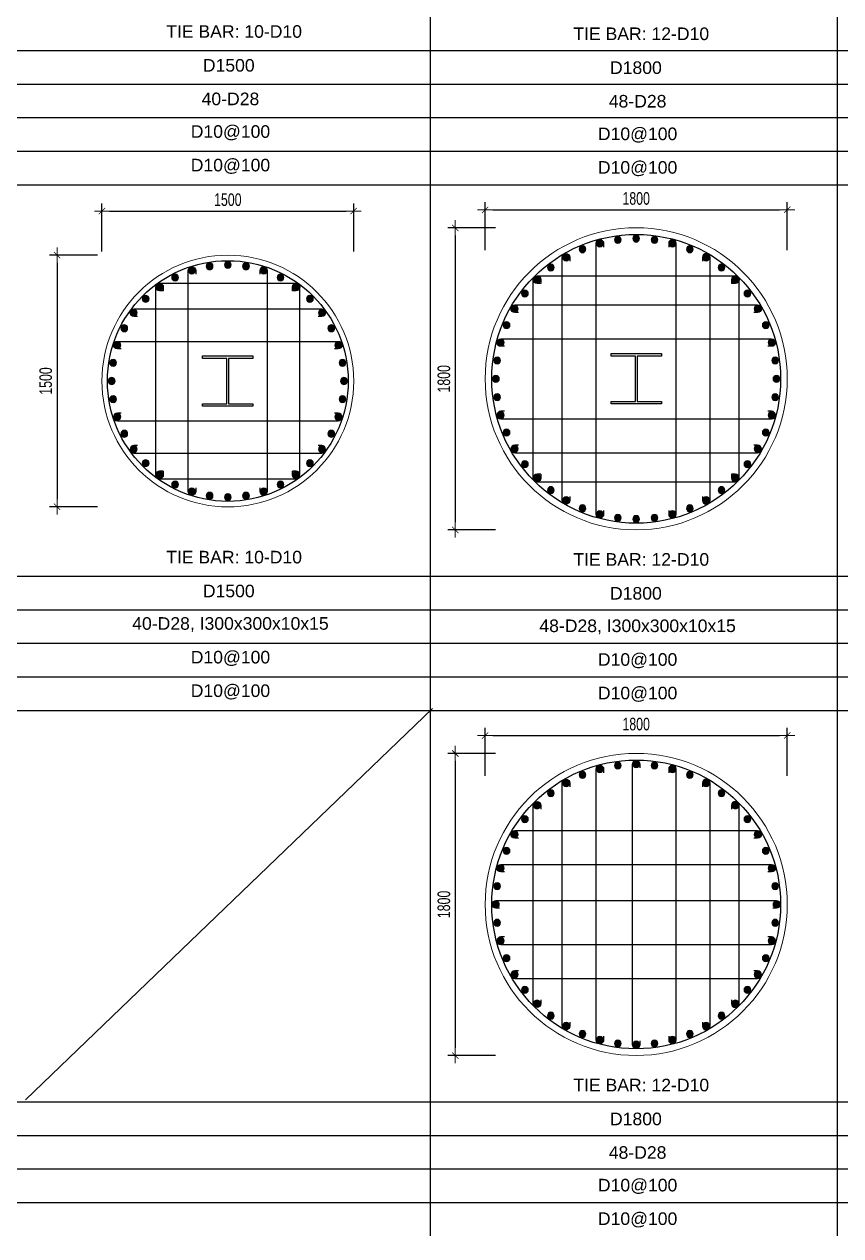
# Model space of a CAD drawing. Header units: millimetres. Extents: x 49323 to 380960, y -6102 to 181761.
# Drawn here: x 342090 to 346955, y 67994 to 75214 of the extents above; entities that cross this region are included whole.
import ezdxf
from ezdxf.enums import TextEntityAlignment as Align

# ---------------------------------------------------------------- set-up
doc = ezdxf.new("R2010")
doc.units = ezdxf.units.MM
doc.linetypes.add('CENTER2', pattern=[1.125, 0.75, -0.125, 0.125, -0.125])
doc.layers.get('Defpoints').update_dxf_attribs({"color": 151, "lineweight": 9})
for name, color, linetype in [('2', 2, 'Continuous'), ('CEN', 1, 'CENTER2'), ('STL', 3, 'Continuous'), ('TIT1', 3, 'Continuous')]:
    doc.layers.add(name, color=color, linetype=linetype)
doc.layers.add('NDC_S_CONTINUOUS', color=3, linetype='Continuous', lineweight=20)
doc.layers.add('NDC_S_DIM', color=1, linetype='Continuous', lineweight=15)
doc.styles.add('NDC_ARIAL', font='arial.ttf', dxfattribs={"width": 0.85})
doc.styles.add('NDC_DIM', font='', dxfattribs={"width": 0.75})
doc.styles.get('NDC_DIM').set_extended_font_data('Dotum')
doc.dimstyles.new('NDC_dim_30', dxfattribs={"dimscale": 30, "dimtxt": 2.5, "dimasz": 1.5, "dimexe": 1.5, "dimexo": 2.5, "dimgap": 1, "dimtad": 1, "dimdec": 0, "dimzin": 0, "dimdsep": 46, "dimtxsty": 'NDC_DIM', "dimblk": 'DIMMARK', "dimcen": 0.09, "dimdle": 1.2, "dimclrd": 1, "dimclre": 1, "dimclrt": 3, "dimadec": 0, "dimazin": 0, "dimtfac": 1, "dimtdec": 0, "dimtix": 1, "dimtofl": 0, "dimtmove": 0, "dimatfit": 3, "dimfxl": 8, "dimfxlon": 1, "dimtolj": 1, "dimtzin": 0, "dimarcsym": 0})

# ---------------------------------------------------------------- blocks, each defined once
blk = doc.blocks.new('8')
at = {"layer": '2'}
blk.add_hatch(color=256, dxfattribs=at).paths.add_polyline_path([(20, 0, 0.386127), (1.9, 19.9), (-1.9, 19.9, 0.386127), (-20, 0, 1)])
blk.add_circle((0, 0), 20, dxfattribs=at)
blk = doc.blocks.new('5')
at = {"layer": 'CEN', "rotation": 180}
blk.add_blockref('8', (0, 0), dxfattribs=at)
blk = doc.blocks.new('*U1763')
at = {"layer": 'STL', "xscale": -1}
blk.add_blockref('5', (0, 0), dxfattribs=at)
blk = doc.blocks.new('*U1764')
at = {"layer": 'NDC_S_DIM', "color": 0, "linetype": 'ByBlock', "lineweight": -2, "transparency": 16777216}
for p, rotation in [((295925.9, 68506.7), 18.00000000000001), ((296031.5, 68532), 8.999999999999943), ((296248.1, 68532), 351.0000000000001), ((296353.7, 68506.7), 342.0000000000001), ((295825.5, 68465.1), 27.00000000000001), ((296454, 68465.1), 333), ((295732.9, 68408.3), 36), ((296546.6, 68408.3), 324), ((295650.3, 68337.8), 45.00000000000001), ((296629.2, 68337.8), 315), ((295579.8, 68255.2), 54), ((296699.8, 68255.2), 306), ((295523, 68162.6), 63), ((296756.5, 68162.6), 297), ((295481.5, 68062.3), 72), ((296798.1, 68062.3), 288), ((295456.1, 67956.6), 81), ((296823.5, 67956.6), 279), ((295447.6, 67848.4), 90), ((296832, 67848.4), 270), ((295456.1, 67740.1), 99.00000000000001), ((296823.5, 67740.1), 261), ((295481.5, 67634.5), 108), ((296798.1, 67634.5), 252), ((295523, 67534.1), 117), ((296756.5, 67534.1), 243), ((295579.8, 67441.5), 126), ((296699.8, 67441.5), 234), ((295650.3, 67358.9), 135), ((296629.2, 67358.9), 225.0000000000001), ((295732.9, 67288.4), 144), ((296546.6, 67288.4), 216), ((295825.5, 67231.6), 153), ((296454, 67231.6), 207), ((295925.9, 67190), 162.0000000000001), ((296031.5, 67164.7), 171), ((296139.8, 67156.2), 180), ((296248.1, 67164.7), 189), ((296353.7, 67190), 197.9999999999999)]:
    blk.add_blockref('*U1763', p, dxfattribs=dict(at, rotation=rotation))
blk.add_blockref('*U1763', (296139.8, 68540.5), dxfattribs=at)
blk = doc.blocks.new('DIMMARK')
at = {"layer": 'NDC_S_DIM', "color": 1}
blk.add_line((-1.5, 0), (1, 0), dxfattribs=at)
at = {"layer": 'NDC_S_DIM', "color": 2, "const_width": 0.1}
blk.add_lwpolyline([(-0.42, -0.42), (0.42, 0.42)], dxfattribs=at)
blk = doc.blocks.new('*D1817')
at = {"layer": 'Defpoints', "color": 0, "ltscale": 40, "transparency": 16777216}
for p in [(344052.9, 74100.9), (342552.9, 73088.1), (344052.9, 73088.1)]:
    blk.add_point(p, dxfattribs=at)
at = {"layer": 'NDC_S_DIM', "color": 1, "lineweight": -2, "ltscale": 40, "transparency": 16777216}
for p, q in [((342552.9, 73860.9), (342552.9, 74145.9)), ((342597.9, 74100.9), (344007.9, 74100.9)), ((344052.9, 73860.9), (344052.9, 74145.9))]:
    blk.add_line(p, q, dxfattribs=at)
at = {"layer": 'NDC_S_DIM', "color": 1, "lineweight": -2, "ltscale": 40, "transparency": 16777216, "xscale": 45, "yscale": 45, "zscale": 45, "rotation": 180}
blk.add_blockref('DIMMARK', (342552.9, 74100.9), dxfattribs=at)
at = {"layer": 'NDC_S_DIM', "color": 1, "lineweight": -2, "ltscale": 40, "transparency": 16777216, "xscale": 45, "yscale": 45, "zscale": 45}
blk.add_blockref('DIMMARK', (344052.9, 74100.9), dxfattribs=at)
at = {"layer": 'NDC_S_DIM', "color": 3, "ltscale": 40, "transparency": 16777216, "insert": (343302.9, 74168.4), "char_height": 75, "attachment_point": 5, "style": 'NDC_DIM'}
blk.add_mtext('\\A1;1500', dxfattribs=at)
blk = doc.blocks.new('*D1818')
at = {"layer": 'Defpoints', "color": 0, "ltscale": 40, "transparency": 16777216}
for p in [(343302.9, 73838.1), (342285.5, 72338.1), (343302.9, 72338.1)]:
    blk.add_point(p, dxfattribs=at)
at = {"layer": 'NDC_S_DIM', "color": 1, "lineweight": -2, "ltscale": 40, "transparency": 16777216}
for p, q in [((342525.5, 73838.1), (342240.5, 73838.1)), ((342285.5, 73793.1), (342285.5, 72383.1)), ((342525.5, 72338.1), (342240.5, 72338.1))]:
    blk.add_line(p, q, dxfattribs=at)
at = {"layer": 'NDC_S_DIM', "color": 1, "lineweight": -2, "ltscale": 40, "transparency": 16777216, "xscale": 45, "yscale": 45, "zscale": 45}
for p, rotation in [((342285.5, 73838.1), 90), ((342285.5, 72338.1), 270)]:
    blk.add_blockref('DIMMARK', p, dxfattribs=dict(at, rotation=rotation))
at = {"layer": 'NDC_S_DIM', "color": 3, "ltscale": 40, "transparency": 16777216, "insert": (342217.9, 73088.1), "char_height": 75, "attachment_point": 5, "rotation": 90, "style": 'NDC_DIM'}
blk.add_mtext('\\A1;1500', dxfattribs=at)
blk = doc.blocks.new('*U1884')
at = {"layer": 'STL', "xscale": -1}
blk.add_blockref('5', (0, 0), dxfattribs=at)
blk = doc.blocks.new('*U1885')
at = {"layer": 'NDC_S_DIM', "color": 0, "linetype": 'ByBlock', "lineweight": -2, "transparency": 16777216}
for p, rotation in [((295923.5, 68655.5), 14.99999999999997), ((296030.7, 68676.8), 7.500000000000014), ((296248.9, 68676.8), 352.5000000000001), ((296356.1, 68655.5), 345), ((295722, 68572), 29.99999999999999), ((295820, 68620.4), 22.5), ((296459.6, 68620.4), 337.4999999999999), ((296557.6, 68572), 330.0000000000001), ((295631.1, 68511.3), 37.50000000000001), ((296648.5, 68511.3), 322.4999999999999), ((295548.9, 68439.2), 45.00000000000001), ((296730.7, 68439.2), 315), ((295476.8, 68357), 52.49999999999999), ((296802.7, 68357), 307.5), ((295416.1, 68266.2), 59.99999999999999), ((296863.5, 68266.2), 299.9999999999999), ((295367.8, 68168.1), 67.5), ((296911.8, 68168.1), 292.5000000000001), ((295332.6, 68064.6), 74.99999999999999), ((296946.9, 68064.6), 285), ((295311.3, 67957.4), 82.50000000000001), ((296968.3, 67957.4), 277.5), ((295304.2, 67848.4), 90), ((296975.4, 67848.4), 270), ((295311.3, 67739.3), 97.5), ((296968.3, 67739.3), 262.5), ((295332.6, 67632.1), 105), ((296946.9, 67632.1), 255), ((295367.8, 67528.6), 112.5), ((296911.8, 67528.6), 247.5), ((295416.1, 67430.5), 120), ((296863.5, 67430.5), 240), ((295476.8, 67339.7), 127.5), ((296802.7, 67339.7), 232.5), ((295548.9, 67257.5), 135), ((296730.7, 67257.5), 225), ((295631.1, 67185.4), 142.5), ((295722, 67124.7), 150), ((296557.6, 67124.7), 210), ((296648.5, 67185.4), 217.5), ((295820, 67076.3), 157.5), ((296459.6, 67076.3), 202.4999999999999), ((295923.5, 67041.2), 165.0000000000001), ((296030.7, 67019.9), 172.5000000000001), ((296139.8, 67012.7), 180), ((296248.9, 67019.9), 187.4999999999999), ((296356.1, 67041.2), 194.9999999999999)]:
    blk.add_blockref('*U1884', p, dxfattribs=dict(at, rotation=rotation))
blk.add_blockref('*U1884', (296139.8, 68684), dxfattribs=at)
blk = doc.blocks.new('*D1915')
at = {"layer": 'Defpoints', "color": 0, "ltscale": 40, "transparency": 16777216}
for p in [(346636.2, 70975.5), (344836.2, 69968.6), (346636.2, 69968.6)]:
    blk.add_point(p, dxfattribs=at)
at = {"layer": 'NDC_S_DIM', "color": 1, "lineweight": -2, "ltscale": 40, "transparency": 16777216}
for p, q in [((344836.2, 70735.5), (344836.2, 71020.5)), ((346636.2, 70735.5), (346636.2, 71020.5)), ((344881.2, 70975.5), (346591.2, 70975.5))]:
    blk.add_line(p, q, dxfattribs=at)
at = {"layer": 'NDC_S_DIM', "color": 1, "lineweight": -2, "ltscale": 40, "transparency": 16777216, "xscale": 45, "yscale": 45, "zscale": 45, "rotation": 180}
blk.add_blockref('DIMMARK', (344836.2, 70975.5), dxfattribs=at)
at = {"layer": 'NDC_S_DIM', "color": 1, "lineweight": -2, "ltscale": 40, "transparency": 16777216, "xscale": 45, "yscale": 45, "zscale": 45}
blk.add_blockref('DIMMARK', (346636.2, 70975.5), dxfattribs=at)
at = {"layer": 'NDC_S_DIM', "color": 3, "ltscale": 40, "transparency": 16777216, "insert": (345736.2, 71043), "char_height": 75, "attachment_point": 5, "style": 'NDC_DIM'}
blk.add_mtext('\\A1;1800', dxfattribs=at)
blk = doc.blocks.new('*D1916')
at = {"layer": 'Defpoints', "color": 0, "ltscale": 40, "transparency": 16777216}
for p in [(345736.2, 70868.6), (344658.1, 69068.6), (345736.2, 69068.6)]:
    blk.add_point(p, dxfattribs=at)
at = {"layer": 'NDC_S_DIM', "color": 1, "lineweight": -2, "ltscale": 40, "transparency": 16777216}
for p, q in [((344898.1, 70868.6), (344613.1, 70868.6)), ((344658.1, 70823.6), (344658.1, 69113.6)), ((344898.1, 69068.6), (344613.1, 69068.6))]:
    blk.add_line(p, q, dxfattribs=at)
at = {"layer": 'NDC_S_DIM', "color": 1, "lineweight": -2, "ltscale": 40, "transparency": 16777216, "xscale": 45, "yscale": 45, "zscale": 45}
for p, rotation in [((344658.1, 70868.6), 90), ((344658.1, 69068.6), 270)]:
    blk.add_blockref('DIMMARK', p, dxfattribs=dict(at, rotation=rotation))
at = {"layer": 'NDC_S_DIM', "color": 3, "ltscale": 40, "transparency": 16777216, "insert": (344590.6, 69968.6), "char_height": 75, "attachment_point": 5, "rotation": 90, "style": 'NDC_DIM'}
blk.add_mtext('\\A1;1800', dxfattribs=at)
blk = doc.blocks.new('*U2006')
at = {"layer": 'STL', "xscale": -1}
blk.add_blockref('5', (0, 0), dxfattribs=at)
blk = doc.blocks.new('*U2007')
at = {"layer": 'NDC_S_DIM', "color": 0, "linetype": 'ByBlock', "lineweight": -2, "transparency": 16777216}
for p, rotation in [((295923.5, 68655.5), 14.99999999999997), ((296030.7, 68676.8), 7.500000000000014), ((296248.9, 68676.8), 352.5000000000001), ((296356.1, 68655.5), 345), ((295722, 68572), 29.99999999999999), ((295820, 68620.4), 22.5), ((296459.6, 68620.4), 337.4999999999999), ((296557.6, 68572), 330.0000000000001), ((295631.1, 68511.3), 37.50000000000001), ((296648.5, 68511.3), 322.4999999999999), ((295548.9, 68439.2), 45.00000000000001), ((296730.7, 68439.2), 315), ((295476.8, 68357), 52.49999999999999), ((296802.7, 68357), 307.5), ((295416.1, 68266.2), 59.99999999999999), ((296863.5, 68266.2), 299.9999999999999), ((295367.8, 68168.1), 67.5), ((296911.8, 68168.1), 292.5000000000001), ((295332.6, 68064.6), 74.99999999999999), ((296946.9, 68064.6), 285), ((295311.3, 67957.4), 82.50000000000001), ((296968.3, 67957.4), 277.5), ((295304.2, 67848.4), 90), ((296975.4, 67848.4), 270), ((295311.3, 67739.3), 97.5), ((296968.3, 67739.3), 262.5), ((295332.6, 67632.1), 105), ((296946.9, 67632.1), 255), ((295367.8, 67528.6), 112.5), ((296911.8, 67528.6), 247.5), ((295416.1, 67430.5), 120), ((296863.5, 67430.5), 240), ((295476.8, 67339.7), 127.5), ((296802.7, 67339.7), 232.5), ((295548.9, 67257.5), 135), ((296730.7, 67257.5), 225), ((295631.1, 67185.4), 142.5), ((295722, 67124.7), 150), ((296557.6, 67124.7), 210), ((296648.5, 67185.4), 217.5), ((295820, 67076.3), 157.5), ((296459.6, 67076.3), 202.4999999999999), ((295923.5, 67041.2), 165.0000000000001), ((296030.7, 67019.9), 172.5000000000001), ((296139.8, 67012.7), 180), ((296248.9, 67019.9), 187.4999999999999), ((296356.1, 67041.2), 194.9999999999999)]:
    blk.add_blockref('*U2006', p, dxfattribs=dict(at, rotation=rotation))
blk.add_blockref('*U2006', (296139.8, 68684), dxfattribs=at)
blk = doc.blocks.new('*D2008')
at = {"layer": 'Defpoints', "color": 0, "ltscale": 40, "transparency": 16777216}
for p in [(346636.2, 74108.2), (344836.2, 73101.3), (346636.2, 73101.3)]:
    blk.add_point(p, dxfattribs=at)
at = {"layer": 'NDC_S_DIM', "color": 1, "lineweight": -2, "ltscale": 40, "transparency": 16777216}
for p, q in [((344836.2, 73868.2), (344836.2, 74153.2)), ((344881.2, 74108.2), (346591.2, 74108.2)), ((346636.2, 73868.2), (346636.2, 74153.2))]:
    blk.add_line(p, q, dxfattribs=at)
at = {"layer": 'NDC_S_DIM', "color": 1, "lineweight": -2, "ltscale": 40, "transparency": 16777216, "xscale": 45, "yscale": 45, "zscale": 45, "rotation": 180}
blk.add_blockref('DIMMARK', (344836.2, 74108.2), dxfattribs=at)
at = {"layer": 'NDC_S_DIM', "color": 1, "lineweight": -2, "ltscale": 40, "transparency": 16777216, "xscale": 45, "yscale": 45, "zscale": 45}
blk.add_blockref('DIMMARK', (346636.2, 74108.2), dxfattribs=at)
at = {"layer": 'NDC_S_DIM', "color": 3, "ltscale": 40, "transparency": 16777216, "insert": (345736.2, 74175.7), "char_height": 75, "attachment_point": 5, "style": 'NDC_DIM'}
blk.add_mtext('\\A1;1800', dxfattribs=at)
blk = doc.blocks.new('*D2009')
at = {"layer": 'Defpoints', "color": 0, "ltscale": 40, "transparency": 16777216}
for p in [(345736.2, 74001.3), (344658.1, 72201.3), (345736.2, 72201.3)]:
    blk.add_point(p, dxfattribs=at)
at = {"layer": 'NDC_S_DIM', "color": 1, "lineweight": -2, "ltscale": 40, "transparency": 16777216}
for p, q in [((344898.1, 74001.3), (344613.1, 74001.3)), ((344658.1, 73956.3), (344658.1, 72246.3)), ((344898.1, 72201.3), (344613.1, 72201.3))]:
    blk.add_line(p, q, dxfattribs=at)
at = {"layer": 'NDC_S_DIM', "color": 1, "lineweight": -2, "ltscale": 40, "transparency": 16777216, "xscale": 45, "yscale": 45, "zscale": 45}
for p, rotation in [((344658.1, 74001.3), 90), ((344658.1, 72201.3), 270)]:
    blk.add_blockref('DIMMARK', p, dxfattribs=dict(at, rotation=rotation))
at = {"layer": 'NDC_S_DIM', "color": 3, "ltscale": 40, "transparency": 16777216, "insert": (344590.6, 73101.3), "char_height": 75, "attachment_point": 5, "rotation": 90, "style": 'NDC_DIM'}
blk.add_mtext('\\A1;1800', dxfattribs=at)

msp = doc.modelspace()

# ---------------------------------------------------------------- linework, layer by layer
at = {"layer": '2'}
for points in [[(345542.4, 72316.3), (345542.4, 72294.1, -1), (345497.4, 72294.1), (345497.4, 73908.4, -1), (345542.4, 73908.4), (345542.4, 73886.3)], [(345929.9, 72316.3), (345929.9, 72294.1, 1), (345974.9, 72294.1), (345974.9, 73908.4, 1), (345929.9, 73908.4), (345929.9, 73886.3)], [(345340.9, 72399.7), (345340.9, 72377.6, -1), (345295.8, 72377.6), (345295.8, 73824.9, -1), (345340.9, 73824.9), (345340.9, 73802.8)], [(346131.5, 72399.7), (346131.5, 72377.6, 1), (346176.5, 72377.6), (346176.5, 73824.9, 1), (346131.5, 73824.9), (346131.5, 73802.8)], [(343111.5, 72452), (343111.5, 72429.8, -1), (343066.5, 72429.8), (343066.5, 73746.4, -1), (343111.5, 73746.4), (343111.5, 73724.3)], [(343494.3, 72452), (343494.3, 72429.8, 1), (343539.3, 72429.8), (343539.3, 73746.4, 1), (343494.3, 73746.4), (343494.3, 73724.3)], [(342918.5, 72550.3), (342918.5, 72528.1, -1), (342873.5, 72528.1), (342873.5, 73648.1, -1), (342918.5, 73648.1), (342918.5, 73626)], [(342918.1, 73625.6), (342896, 73625.6, -1), (342896, 73670.6), (343709.7, 73670.6, -1), (343709.7, 73625.6), (343687.6, 73625.6)], [(343687.2, 72550.3), (343687.2, 72528.1, 1), (343732.2, 72528.1), (343732.2, 73648.1, 1), (343687.2, 73648.1), (343687.2, 73626)], [(345167.8, 72532.5), (345167.8, 72510.4, -1), (345122.8, 72510.4), (345122.8, 73692.1, -1), (345167.8, 73692.1), (345167.8, 73670)], [(345167.4, 73669.6), (345145.3, 73669.6, -1), (345145.3, 73714.7), (346327, 73714.7, -1), (346327, 73669.6), (346304.9, 73669.6)], [(346304.5, 72532.5), (346304.5, 72510.4, 1), (346349.5, 72510.4), (346349.5, 73692.1, 1), (346304.5, 73692.1), (346304.5, 73670)], [(342765, 73472.5), (342742.9, 73472.5, -1), (342742.9, 73517.5), (343862.9, 73517.5, -1), (343862.9, 73472.5), (343840.7, 73472.5)], [(345034.6, 73496.6), (345012.5, 73496.6, -1), (345012.5, 73541.6), (346459.8, 73541.6, -1), (346459.8, 73496.6), (346437.7, 73496.6)], [(342666.7, 73279.5), (342644.6, 73279.5, -1), (342644.6, 73324.5), (343961.2, 73324.5, -1), (343961.2, 73279.5), (343939, 73279.5)], [(344951.1, 73295), (344929, 73295, -1), (344929, 73340.1), (346543.3, 73340.1, -1), (346543.3, 73295), (346521.2, 73295)], [(342666.7, 72896.8), (342644.6, 72896.8, 1), (342644.6, 72851.7), (343961.2, 72851.7, 1), (343961.2, 72896.8), (343939, 72896.8)], [(344951.1, 72907.5), (344929, 72907.5, 1), (344929, 72862.5), (346543.3, 72862.5, 1), (346543.3, 72907.5), (346521.2, 72907.5)], [(342765, 72703.8), (342742.9, 72703.8, 1), (342742.9, 72658.8), (343862.9, 72658.8, 1), (343862.9, 72703.8), (343840.7, 72703.8)], [(345034.6, 72706), (345012.5, 72706, 1), (345012.5, 72660.9), (346459.8, 72660.9, 1), (346459.8, 72706), (346437.7, 72706)], [(342918.1, 72550.7), (342896, 72550.7, 1), (342896, 72505.6), (343709.7, 72505.6, 1), (343709.7, 72550.7), (343687.6, 72550.7)], [(345167.4, 72532.9), (345145.3, 72532.9, 1), (345145.3, 72487.9), (346327, 72487.9, 1), (346327, 72532.9), (346304.9, 72532.9)], [(345542.4, 69183.6), (345542.4, 69161.4, -1), (345497.4, 69161.4), (345497.4, 70775.7, -1), (345542.4, 70775.7), (345542.4, 70753.6)], [(345758.7, 69155.1), (345758.7, 69132.9, -1), (345713.6, 69132.9), (345713.6, 70804.2, -1), (345758.7, 70804.2), (345758.7, 70782.1)], [(345929.9, 69183.6), (345929.9, 69161.4, 1), (345974.9, 69161.4), (345974.9, 70775.7, 1), (345929.9, 70775.7), (345929.9, 70753.6)], [(345340.9, 69267), (345340.9, 69244.9, -1), (345295.8, 69244.9), (345295.8, 70692.2, -1), (345340.9, 70692.2), (345340.9, 70670.1)], [(346131.5, 69267), (346131.5, 69244.9, 1), (346176.5, 69244.9), (346176.5, 70692.2, 1), (346131.5, 70692.2), (346131.5, 70670.1)], [(345167.8, 69399.8), (345167.8, 69377.7, -1), (345122.8, 69377.7), (345122.8, 70559.4, -1), (345167.8, 70559.4), (345167.8, 70537.3)], [(346304.5, 69399.8), (346304.5, 69377.7, 1), (346349.5, 69377.7), (346349.5, 70559.4, 1), (346304.5, 70559.4), (346304.5, 70537.3)], [(345034.6, 70363.9), (345012.5, 70363.9, -1), (345012.5, 70408.9), (346459.8, 70408.9, -1), (346459.8, 70363.9), (346437.7, 70363.9)], [(344951.1, 70162.3), (344929, 70162.3, -1), (344929, 70207.4), (346543.3, 70207.4, -1), (346543.3, 70162.3), (346521.2, 70162.3)], [(344922.7, 69946.1), (344900.5, 69946.1, -1), (344900.5, 69991.1), (346571.8, 69991.1, -1), (346571.8, 69946.1), (346549.6, 69946.1)], [(344951.1, 69774.8), (344929, 69774.8, 1), (344929, 69729.8), (346543.3, 69729.8, 1), (346543.3, 69774.8), (346521.2, 69774.8)], [(345034.6, 69573.3), (345012.5, 69573.3, 1), (345012.5, 69528.2), (346459.8, 69528.2, 1), (346459.8, 69573.3), (346437.7, 69573.3)]]:
    msp.add_lwpolyline(points, format="xyb", dxfattribs=at)
at = {"layer": '2', "lineweight": -2, "ltscale": 1000}
for centre, radius in [((345736.2, 73101.3), 860.6), ((343302.9, 73088.1), 717.2), ((345736.2, 69968.6), 860.6)]:
    msp.add_circle(centre, radius, dxfattribs=at)
at = {"layer": 'NDC_S_CONTINUOUS', "ltscale": 70}
for centre, radius in [((345736.2, 73101.3), 900), ((343302.9, 73088.1), 750), ((345736.2, 69968.6), 900)]:
    msp.add_circle(centre, radius, dxfattribs=at)
at = {"layer": 'TIT1'}
for p, q in [((344508.7, 83894), (344508.7, 67994)), ((346934.8, 83894), (346934.8, 67994)), ((351801.4, 74255.9), (337666.9, 74255.9)), ((351801.4, 71123.2), (337666.9, 71123.2))]:
    msp.add_line(p, q, dxfattribs=at)
at = {"layer": 'TIT1', "color": 8}
for p, q in [((351801.4, 75055.9), (337666.9, 75055.9)), ((351801.4, 74855.9), (337666.9, 74855.9)), ((351801.4, 74655.9), (337666.9, 74655.9)), ((351801.4, 74455.9), (337666.9, 74455.9)), ((351801.4, 71923.2), (337666.9, 71923.2)), ((351801.4, 71723.2), (337666.9, 71723.2)), ((351801.4, 71523.2), (337666.9, 71523.2)), ((351801.4, 71323.2), (337666.9, 71323.2)), ((351801.4, 68790.4), (337666.9, 68790.4)), ((351801.4, 68590.4), (337666.9, 68590.4)), ((351801.4, 68390.4), (337666.9, 68390.4)), ((351801.4, 68190.4), (337666.9, 68190.4))]:
    msp.add_line(p, q, dxfattribs=at)
at = {"layer": 'TIT1', "ltscale": 40}
for points in [[(343152.9, 73238.1), (343452.9, 73238.1), (343452.9, 73223.1), (343307.9, 73223.1), (343307.9, 72953.1), (343452.9, 72953.1), (343452.9, 72938.1), (343152.9, 72938.1), (343152.9, 72953.1), (343297.9, 72953.1), (343297.9, 73223.1), (343152.9, 73223.1)], [(345586.2, 73251.3), (345886.2, 73251.3), (345886.2, 73236.3), (345741.2, 73236.3), (345741.2, 72966.3), (345886.2, 72966.3), (345886.2, 72951.3), (345586.2, 72951.3), (345586.2, 72966.3), (345731.2, 72966.3), (345731.2, 73236.3), (345586.2, 73236.3)]]:
    msp.add_lwpolyline(points, close=True, dxfattribs=at)
at = {"layer": 'TIT1', "color": 8}
msp.add_lwpolyline([(344523.1, 71137), (342097, 68804.3)], dxfattribs=at)

# ---------------------------------------------------------------- block references
at = {"layer": 'NDC_S_DIM'}
for name, p in [('*U2007', (49596.4, 5252.9)), ('*U1764', (47163.1, 5239.8)), ('*U1885', (49596.4, 2120.2))]:
    msp.add_blockref(name, p, dxfattribs=at)

# ---------------------------------------------------------------- texts
at = {"layer": 'TIT1', "style": 'NDC_ARIAL'}
for s, p in [('TIE BAR: 10-D10', (343340.3, 75171.4)), ('TIE BAR: 12-D10', (345766.4, 75157.6)), ('D1500', (343308.5, 74969.5)), ('D1800', (345734.6, 74955.7)), ('40-D28', (343318.6, 74769.5)), ('48-D28', (345744.7, 74755.7)), ('D10@100', (343318.6, 74569.5)), ('D10@100', (345744.7, 74555.7)), ('D10@100', (343318.6, 74369.5)), ('D10@100', (345744.7, 74355.7)), ('TIE BAR: 10-D10', (343340.3, 72038.7)), ('TIE BAR: 12-D10', (345766.4, 72024.9)), ('D1500', (343308.5, 71836.8)), ('D1800', (345734.6, 71823)), ('40-D28, I300x300x10x15', (343318.6, 71636.8)), ('48-D28, I300x300x10x15', (345744.7, 71623)), ('D10@100', (343318.6, 71436.8)), ('D10@100', (345744.7, 71423)), ('D10@100', (343318.6, 71236.8)), ('D10@100', (345744.7, 71223)), ('TIE BAR: 12-D10', (345766.4, 68892.2)), ('D1800', (345734.6, 68690.3)), ('48-D28', (345744.7, 68490.3)), ('D10@100', (345744.7, 68290.3)), ('D10@100', (345744.7, 68090.3))]:
    msp.add_text(s, height=75, dxfattribs=at).set_placement(p, align=Align.MIDDLE)

# ---------------------------------------------------------------- dimensions: what is measured, and where the dimension line sits
at = {"layer": 'NDC_S_DIM', "ltscale": 40}
for base, p1, p2, picture, middle in [((344052.9, 74100.9), (342552.9, 73088.1), (344052.9, 73088.1), '*D1817', (343302.9, 74168.4)), ((346636.2, 74108.2), (344836.2, 73101.3), (346636.2, 73101.3), '*D2008', (345736.2, 74175.7)), ((346636.2, 70975.5), (344836.2, 69968.6), (346636.2, 69968.6), '*D1915', (345736.2, 71043))]:
    dim = msp.add_linear_dim(base=base, p1=p1, p2=p2, dimstyle='NDC_dim_30', dxfattribs=at)
    dim.commit()
    dim.dimension.update_dxf_attribs({"geometry": picture, "text_midpoint": middle})
for base, p1, p2, picture, middle in [((344658.1, 72201.3), (345736.2, 74001.3), (345736.2, 72201.3), '*D2009', (344590.6, 73101.3)), ((342285.5, 72338.1), (343302.9, 73838.1), (343302.9, 72338.1), '*D1818', (342217.9, 73088.1)), ((344658.1, 69068.6), (345736.2, 70868.6), (345736.2, 69068.6), '*D1916', (344590.6, 69968.6))]:
    dim = msp.add_linear_dim(base=base, p1=p1, p2=p2, angle=90, dimstyle='NDC_dim_30', dxfattribs=at)
    dim.commit()
    dim.dimension.update_dxf_attribs({"geometry": picture, "text_midpoint": middle})

doc.saveas('drawing.dxf')
